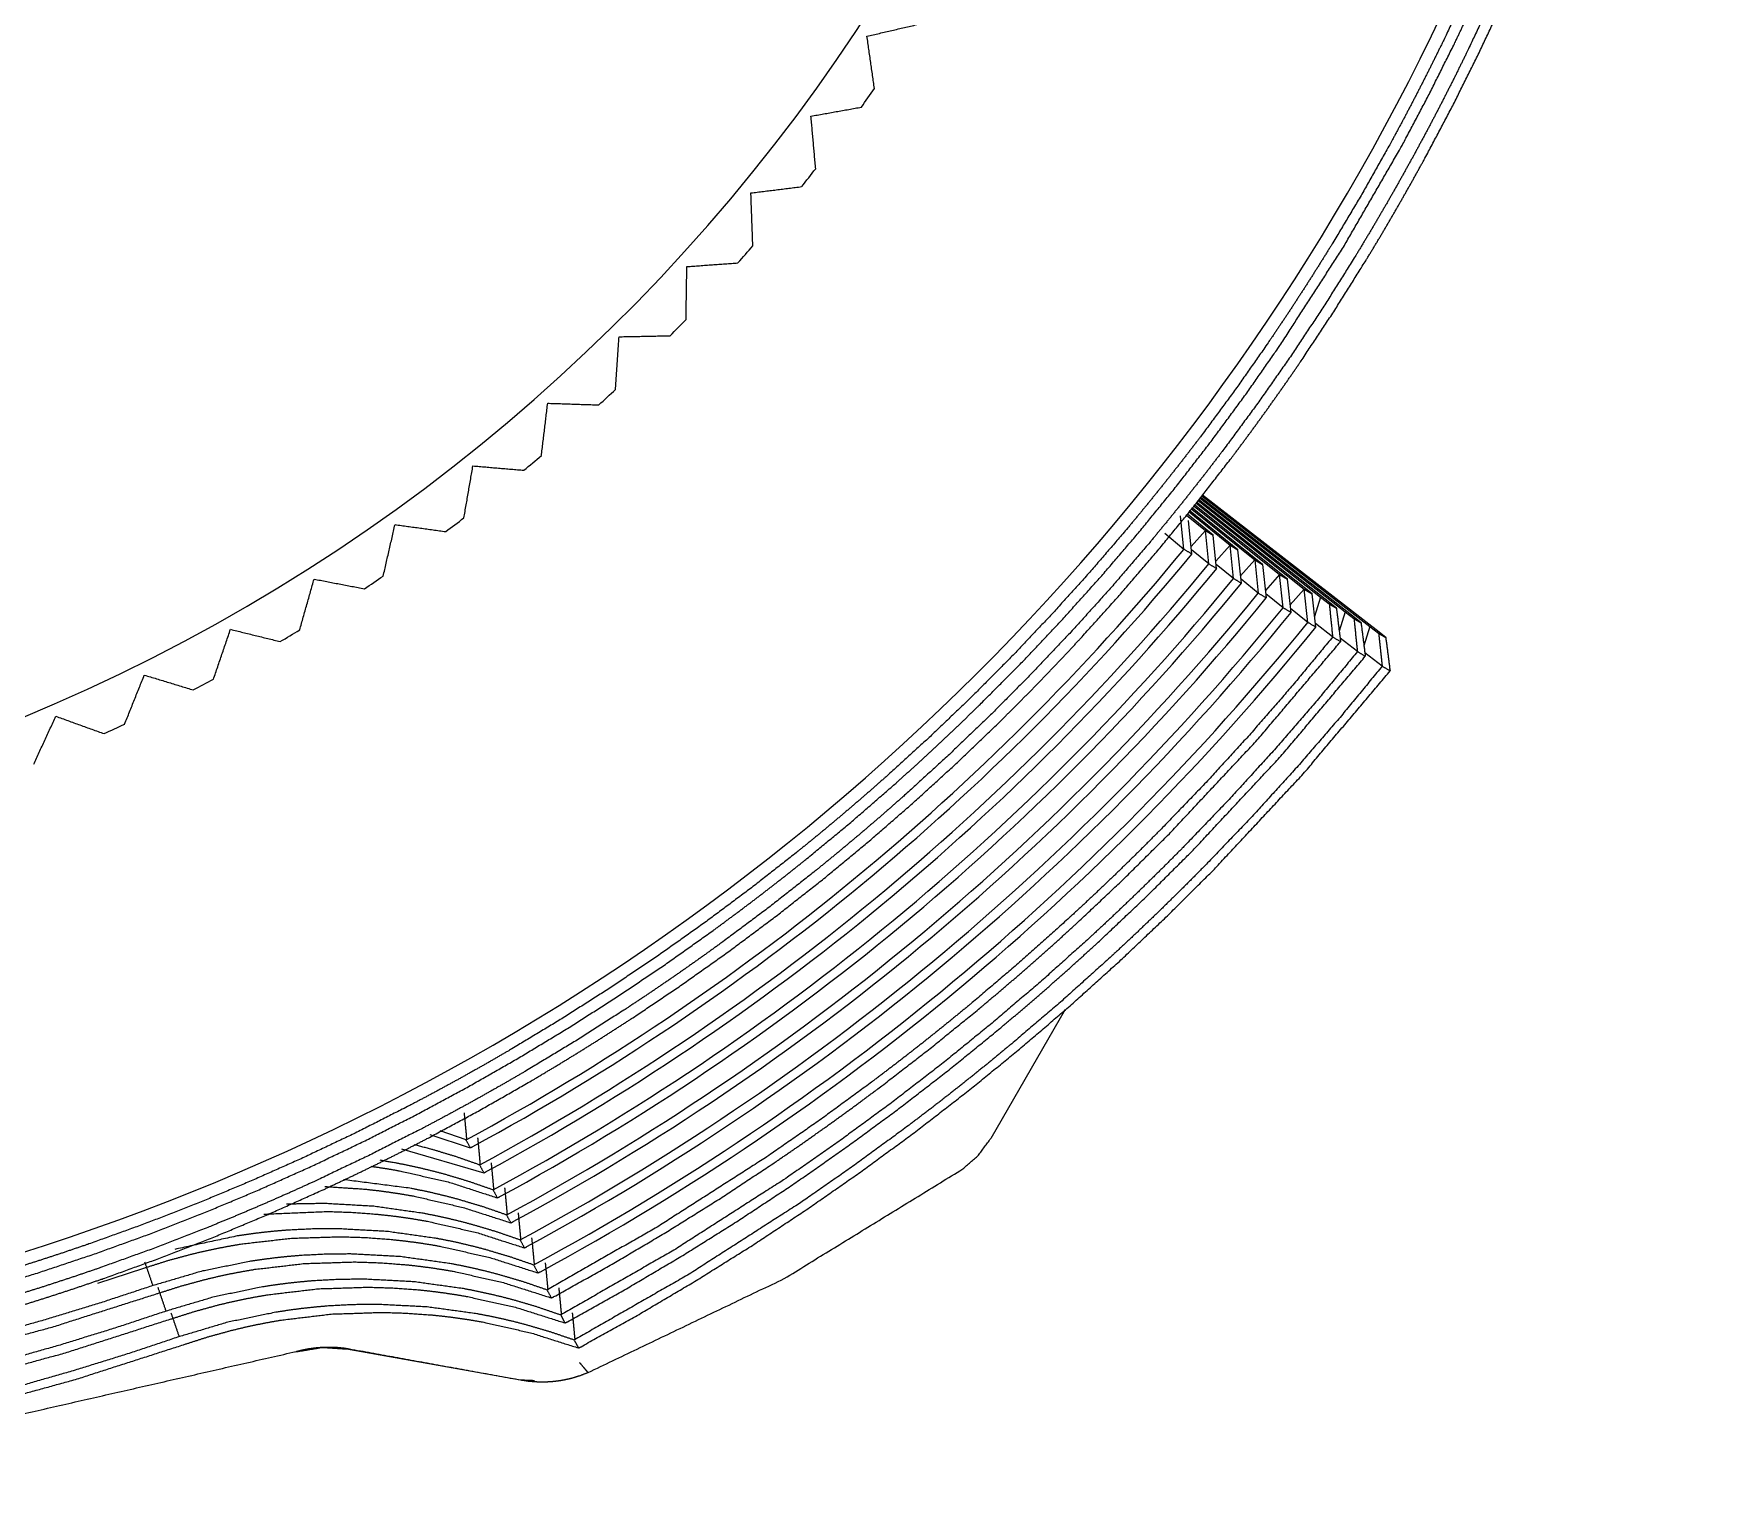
# Paper-space layout 'A3_1' of a CAD drawing. Header units: millimetres. Extents: x 0 to 420, y 0 to 297.
# Drawn here: x 196.09 to 203.21, y 26.11 to 32.27 of the extents above; entities that cross this region are included whole.
import ezdxf

# ---------------------------------------------------------------- set-up
doc = ezdxf.new("R2010")
doc.units = ezdxf.units.MM
doc.layers.add('170', color=7, linetype='Continuous', true_color=0xffffff)

psp = doc.layouts.new('A3_1')

# ---------------------------------------------------------------- linework, layer by layer
at = {"layer": '170', "color": 155, "linetype": 'Continuous', "lineweight": 13}
for p, q in [((200.9889, 30.2596), (201.2553, 30.0453)), ((201.2886, 30.0255), (200.9921, 30.2636)), ((200.9985, 30.272), (201.3596, 29.9834)), ((201.393, 29.9636), (201.0015, 30.2759)), ((201.0076, 30.2839), (201.464, 29.9215)), ((201.4973, 29.9017), (201.0103, 30.2875)), ((201.0162, 30.295), (201.5333, 29.8872)), ((201.5721, 29.8631), (201.0188, 30.2985)), ((201.0242, 30.3056), (201.6375, 29.8252)), ((201.6763, 29.8011), (201.0267, 30.3088)), ((201.0319, 30.3156), (201.7417, 29.7632)), ((201.7806, 29.7391), (201.0342, 30.3186)), ((200.9559, 30.0891), (200.942, 30.2311)), ((200.9673, 30.2337), (201.0464, 30.1692)), ((201.0798, 30.1494), (200.9709, 30.238)), ((200.9894, 30.0692), (200.9754, 30.2113)), ((200.9783, 30.247), (201.1509, 30.1072)), ((201.1842, 30.0874), (200.9818, 30.2511)), ((200.9559, 30.0891), (200.8752, 30.1559)), ((201.0464, 30.1692), (200.9863, 30.1012)), ((201.0607, 30.0273), (201.0464, 30.1692)), ((201.0464, 30.1692), (201.0798, 30.1494)), ((201.0942, 30.0074), (201.0798, 30.1494)), ((201.0607, 30.0273), (200.9876, 30.0874)), ((201.1509, 30.1072), (201.091, 30.0393)), ((201.1655, 29.9655), (201.1509, 30.1072)), ((201.1509, 30.1072), (201.1842, 30.0874)), ((201.1989, 29.9457), (201.1842, 30.0874)), ((201.2553, 30.0453), (201.1956, 29.9775)), ((201.2553, 30.0453), (201.2702, 29.9037)), ((201.2553, 30.0453), (201.2886, 30.0255)), ((201.1655, 29.9655), (201.0924, 30.0252)), ((201.2886, 30.0255), (201.3037, 29.8839)), ((201.3596, 29.9834), (201.3003, 29.9157)), ((201.3749, 29.842), (201.3596, 29.9834)), ((201.3596, 29.9834), (201.393, 29.9636)), ((201.2702, 29.9037), (201.1972, 29.963)), ((201.4084, 29.8222), (201.393, 29.9636)), ((201.464, 29.9215), (201.4049, 29.8539)), ((201.4796, 29.7802), (201.464, 29.9215)), ((201.464, 29.9215), (201.4973, 29.9017)), ((201.3749, 29.842), (201.3019, 29.9009)), ((201.4796, 29.7802), (201.4066, 29.8387)), ((201.5131, 29.7604), (201.4973, 29.9017)), ((201.5333, 29.8872), (201.5081, 29.8052)), ((201.5333, 29.8872), (201.5702, 29.8585)), ((201.5702, 29.8585), (201.6001, 29.8407)), ((201.6001, 29.8407), (201.5721, 29.8631)), ((201.5843, 29.7187), (201.5114, 29.7755)), ((201.6375, 29.8252), (201.6123, 29.7427)), ((201.6375, 29.8252), (201.6745, 29.7966)), ((201.6745, 29.7966), (201.7044, 29.7788)), ((201.7044, 29.7788), (201.6763, 29.8011)), ((201.7417, 29.7632), (201.7168, 29.6811)), ((201.7417, 29.7632), (201.7788, 29.7347)), ((201.689, 29.657), (201.6159, 29.7135)), ((201.7788, 29.7347), (201.8087, 29.717)), ((201.8087, 29.717), (201.7806, 29.7391)), ((201.7936, 29.5953), (201.7205, 29.6515)), ((200.454, 28.1442), (200.1391, 27.5988)), ((197.9223, 27.5932), (197.8122, 27.6314)), ((197.6485, 27.5557), (197.9972, 27.4541)), ((197.7695, 27.6167), (197.94, 27.5599)), ((196.3656, 26.9872), (196.5605, 27.0514)), ((198.3219, 26.8532), (198.34, 26.8197)), ((197.4167, 26.7105), (198.1516, 26.5789)), ((198.379, 26.7474), (198.3971, 26.714))]:
    psp.add_line(p, q, dxfattribs=at)
for radius, start, end in [(5, 179.47733, 359.47733), (4.9, 179.47733, 359.47733), (7.825, 289.07802, 359.47733), (9.95, 279.03983, 359.47733), (8.025, 324.60051, 325.28732), (8.025, 321.60051, 322.28732), (8.025, 318.60051, 319.28732), (8.025, 315.6005, 316.28732), (8.025, 312.60051, 313.28732), (8.025, 309.60051, 310.28732), (8.025, 306.60051, 307.28732), (10.2452, 298.38978, 320.49371), (10.2837, 298.44942, 320.52729), (8.025, 303.6005, 304.28732), (10.3654, 298.38974, 320.59866), (10.4039, 298.44879, 320.63144), (10.4856, 298.38971, 320.70116), (10.524, 298.44818, 320.73318), (10.6058, 298.38967, 320.80132), (10.6442, 298.44758, 320.83261), (10.726, 298.38963, 320.89922), (10.7644, 298.44699, 320.92979), (10.8461, 298.3896, 320.99492), (10.8846, 298.44641, 321.0248), (8.025, 300.6005, 301.28732), (8.025, 297.60051, 298.28732), (8.025, 294.60049, 295.28732)]:
    psp.add_arc((193.0512, 36.6067), radius, start, end, dxfattribs=at)
for points, knots in [([(194.2198, 26.5106), (194.451, 26.54), (194.5746, 26.558), (194.6978, 26.5775), (194.8208, 26.5985), (194.9435, 26.6209), (195.1878, 26.6704), (195.4309, 26.7258), (195.6728, 26.7872), (195.9132, 26.8546), (196.0328, 26.8905), (196.1519, 26.9279), (196.2705, 26.9667), (196.3887, 27.007), (196.6234, 27.0919), (196.8557, 27.1824), (197.0857, 27.2785), (197.3134, 27.3804), (197.4264, 27.4334), (197.5388, 27.4878), (197.6504, 27.5436), (197.7613, 27.6008), (197.9808, 27.719), (198.1973, 27.8426), (198.3044, 27.9064), (198.4109, 27.9715), (198.5165, 28.038), (198.6214, 28.1058), (198.8285, 28.2451), (199.0322, 28.3895), (199.2322, 28.5389), (199.4283, 28.693), (199.6205, 28.8518), (199.8088, 29.0153), (199.9932, 29.1835), (200.1735, 29.3562), (200.262, 29.4442), (200.3494, 29.5334), (200.4357, 29.6235), (200.521, 29.7148), (200.6879, 29.9002), (200.8501, 30.0896), (201.0075, 30.2829), (201.1603, 30.4801), (201.2349, 30.5801), (201.3083, 30.6811), (201.3804, 30.783), (201.4513, 30.8856), (201.589, 31.0934), (201.7216, 31.3045), (201.786, 31.4113), (201.8491, 31.519), (201.9109, 31.6274), (201.9715, 31.7366), (202.0884, 31.9572), (202.1998, 32.1807), (202.3058, 32.4067), (202.406, 32.635), (202.5006, 32.8657), (202.5896, 33.0987), (202.6728, 33.3339), (202.7504, 33.5713), (202.7869, 33.6906), (202.822, 33.8104), (202.8557, 33.9307), (202.8878, 34.0513), (202.9476, 34.2935), (203.0014, 34.537), (203.0492, 34.7817), (203.091, 35.0276), (203.1097, 35.151), (203.1268, 35.2747), (203.1424, 35.3985), (203.1565, 35.5224), (203.1801, 35.7706), (203.1976, 36.0193), (203.2041, 36.1438), (203.209, 36.2685), (203.2124, 36.3933), (203.2142, 36.5182), (203.2134, 36.7678), (203.2063, 37.0174), (203.1931, 37.2667), (203.1739, 37.5153), (203.1485, 37.7633), (203.1171, 38.0107), (203.0795, 38.2574), (203.0359, 38.5032), (202.9308, 38.9906), (202.8018, 39.4726), (202.7285, 39.7113), (202.6493, 39.9481), (202.6075, 40.0657), (202.5643, 40.1829), (202.5197, 40.2994), (202.4736, 40.4153), (202.3774, 40.6452), (202.2755, 40.8728), (202.2225, 40.9857), (202.168, 41.098), (202.1122, 41.2096), (202.055, 41.3206), (201.9365, 41.5404), (201.8126, 41.7572), (201.6836, 41.9708), (201.5494, 42.181), (201.4101, 42.3877), (201.2658, 42.5911), (201.1164, 42.7911), (200.9621, 42.9873), (200.8032, 43.1794), (200.6397, 43.3676), (200.4715, 43.5518), (200.2987, 43.7319), (200.1215, 43.9078), (199.94, 44.0793), (199.8477, 44.1633), (199.7543, 44.2462), (199.66, 44.3279), (199.5648, 44.4084), (199.3715, 44.5658), (199.1743, 44.7184), (199.0743, 44.7929), (198.9733, 44.8662), (198.8714, 44.9384), (198.7686, 45.0092), (198.5604, 45.1471), (198.349, 45.2798), (198.1344, 45.4073), (197.917, 45.5293), (197.6966, 45.646), (197.4734, 45.7573), (197.3607, 45.8109), (197.2473, 45.8631), (197.1333, 45.914), (197.0188, 45.9634), (196.7881, 46.0579), (196.5551, 46.1467), (196.32, 46.2299), (196.0826, 46.3073), (195.8434, 46.3789), (195.6026, 46.4445), (195.4815, 46.4752), (195.3602, 46.5043), (195.2387, 46.5318), (195.1171, 46.5579), (194.4237, 46.6771)], [0, 0, 0.007933, 0.012182, 0.01643, 0.020676, 0.02492, 0.033405, 0.041892, 0.050387, 0.058885, 0.063134, 0.067383, 0.071632, 0.075882, 0.084375, 0.092862, 0.101347, 0.109837, 0.114086, 0.118335, 0.122582, 0.126827, 0.135314, 0.1438, 0.148044, 0.15229, 0.156538, 0.160788, 0.169286, 0.177784, 0.18628, 0.19477, 0.203255, 0.211743, 0.220238, 0.228736, 0.232985, 0.237233, 0.241483, 0.245733, 0.254225, 0.262711, 0.271197, 0.279687, 0.283936, 0.288185, 0.292432, 0.296678, 0.305164, 0.313649, 0.317894, 0.32214, 0.326389, 0.330639, 0.339136, 0.347635, 0.356131, 0.364619, 0.373105, 0.381592, 0.390088, 0.398586, 0.402835, 0.407084, 0.411334, 0.415583, 0.424074, 0.432561, 0.441046, 0.449537, 0.453786, 0.458035, 0.462282, 0.466527, 0.475013, 0.483499, 0.487743, 0.49199, 0.496239, 0.500489, 0.508986, 0.517485, 0.525981, 0.534469, 0.542954, 0.551442, 0.559937, 0.568433, 0.585405, 0.602387, 0.610886, 0.619384, 0.623634, 0.627883, 0.632129, 0.636374, 0.644859, 0.653345, 0.65759, 0.661837, 0.666087, 0.670336, 0.678834, 0.687333, 0.695828, 0.704315, 0.712801, 0.721289, 0.729785, 0.73828, 0.746767, 0.755253, 0.763742, 0.772238, 0.780736, 0.789234, 0.793484, 0.797732, 0.801978, 0.806223, 0.814708, 0.823195, 0.82744, 0.831687, 0.835937, 0.840186, 0.848685, 0.857183, 0.865677, 0.874164, 0.88265, 0.891139, 0.895387, 0.899636, 0.903884, 0.90813, 0.916617, 0.925103, 0.933593, 0.942089, 0.950587, 0.959085, 0.963334, 0.96758, 0.97182, 0.976055, 1, 1]), ([(194.519, 46.615), (194.6265, 46.5986), (194.7491, 46.5785), (194.8714, 46.5569), (194.9934, 46.5338), (195.115, 46.5093), (195.3572, 46.4557), (195.5981, 46.3962), (195.8374, 46.3308), (196.0754, 46.2595), (196.3115, 46.1824), (196.5457, 46.0994), (196.662, 46.0558), (196.7778, 46.0107), (196.8929, 45.9643), (197.0074, 45.9165), (197.2345, 45.8167), (197.4591, 45.7114), (197.5704, 45.6566), (197.6811, 45.6005), (197.7912, 45.543), (197.9006, 45.4841), (198.1171, 45.3623), (198.3306, 45.2352), (198.4362, 45.1697), (198.5409, 45.103), (198.6448, 45.035), (198.7477, 44.9657), (198.9509, 44.8235), (199.1506, 44.6764), (199.2491, 44.6009), (199.3468, 44.5243), (199.4435, 44.4463), (199.5393, 44.3672), (199.7279, 44.2055), (199.9125, 44.0393), (200.0033, 43.9544), (200.093, 43.8685), (200.1815, 43.7816), (200.269, 43.6936), (200.4406, 43.5145), (200.6077, 43.3312), (200.6897, 43.238), (200.7705, 43.1438), (200.8502, 43.0485), (200.9287, 42.9522), (201.0822, 42.7569), (201.2309, 42.5578), (201.3745, 42.3552), (201.5131, 42.1493), (201.6465, 41.9402), (201.7747, 41.7279), (201.8369, 41.6205), (201.8978, 41.5122), (201.9574, 41.4032), (202.0156, 41.2935), (202.1281, 41.072), (202.235, 40.8477), (202.3364, 40.621), (202.432, 40.392), (202.522, 40.1609), (202.6063, 39.9276), (202.6463, 39.8101), (202.6849, 39.6921), (202.7221, 39.5735), (202.7578, 39.4545), (202.8248, 39.2153), (202.8859, 38.9744), (202.941, 38.7323), (202.9901, 38.4891), (203.0332, 38.2449), (203.0704, 37.9996), (203.1015, 37.7532), (203.1266, 37.506), (203.1369, 37.3822), (203.1456, 37.2583), (203.1528, 37.1343), (203.1585, 37.0102), (203.1654, 36.762), (203.1661, 36.5139), (203.1608, 36.2659), (203.1494, 36.018), (203.1319, 35.7703), (203.1084, 35.523), (203.0943, 35.3995), (203.0788, 35.2763), (203.0617, 35.1532), (203.0431, 35.0304), (203.0014, 34.7857), (202.9538, 34.5422), (202.9003, 34.3), (202.8408, 34.0591), (202.7753, 33.8195), (202.7039, 33.5815), (202.6661, 33.4632), (202.6267, 33.3454), (202.586, 33.228), (202.5438, 33.1112), (202.4552, 32.8793), (202.3609, 32.6499), (202.2611, 32.4228), (202.1557, 32.1981), (202.1009, 32.0867), (202.0447, 31.9759), (201.9871, 31.8658), (201.9282, 31.7564), (201.868, 31.6478), (201.8064, 31.5399), (201.7435, 31.4328), (201.6793, 31.3264), (201.5471, 31.1164), (201.41, 30.9097), (201.2677, 30.7065), (201.1205, 30.5067), (201.0449, 30.4081), (200.9682, 30.3104), (200.8903, 30.2137), (200.8113, 30.118), (200.6498, 29.9297), (200.4838, 29.7454), (200.3133, 29.5652), (200.1382, 29.389), (199.9588, 29.2171), (199.7752, 29.0497), (199.6819, 28.9676), (199.5876, 28.8868), (199.4924, 28.8071), (199.3962, 28.7287), (199.2012, 28.5754), (199.0024, 28.427), (198.9017, 28.3547), (198.8, 28.2835), (198.6974, 28.2135), (198.5939, 28.1448), (198.3844, 28.0112), (198.1718, 27.8828), (198.0642, 27.8206), (197.956, 27.7597), (197.847, 27.7001), (197.7374, 27.642), (197.5162, 27.5298), (197.2923, 27.423), (197.1794, 27.3717), (197.0657, 27.3217), (196.9514, 27.2731), (196.8365, 27.2259), (196.605, 27.1358), (196.3713, 27.0514), (196.2537, 27.0114), (196.1357, 26.9728), (196.0172, 26.9357), (195.8984, 26.9001), (195.6595, 26.8332), (195.4191, 26.7722), (195.2983, 26.7439), (195.1771, 26.7171), (195.0555, 26.6918), (194.9335, 26.6679), (194.6889, 26.6247), (194.4432, 26.5875), (194.3501, 26.5751)], [0, 0, 0.00375, 0.008033, 0.012316, 0.016597, 0.020876, 0.029428, 0.037981, 0.046537, 0.055102, 0.063668, 0.072234, 0.076518, 0.080801, 0.085081, 0.089359, 0.097912, 0.106464, 0.110742, 0.115021, 0.119304, 0.123588, 0.132154, 0.140719, 0.145004, 0.149286, 0.153566, 0.157844, 0.166396, 0.174948, 0.179226, 0.183506, 0.187789, 0.192073, 0.200639, 0.209205, 0.213489, 0.217771, 0.22205, 0.226328, 0.23488, 0.243432, 0.247711, 0.251992, 0.256275, 0.260559, 0.269124, 0.277691, 0.286255, 0.294811, 0.303363, 0.311916, 0.316195, 0.320476, 0.32476, 0.329044, 0.337609, 0.346176, 0.35474, 0.363294, 0.371846, 0.3804, 0.38468, 0.388961, 0.393245, 0.397529, 0.406095, 0.414662, 0.423223, 0.431778, 0.44033, 0.448884, 0.457447, 0.466014, 0.470296, 0.474579, 0.478863, 0.483146, 0.491707, 0.500261, 0.508813, 0.517368, 0.525932, 0.534499, 0.538781, 0.543064, 0.547348, 0.551632, 0.560191, 0.568744, 0.577296, 0.585852, 0.594416, 0.602983, 0.607266, 0.611549, 0.615833, 0.620116, 0.628675, 0.637228, 0.64578, 0.654337, 0.658619, 0.662903, 0.667186, 0.671469, 0.675751, 0.680034, 0.684319, 0.688601, 0.697159, 0.705711, 0.714264, 0.722821, 0.727104, 0.731387, 0.735668, 0.739948, 0.748501, 0.757053, 0.765609, 0.774173, 0.78274, 0.791305, 0.795589, 0.799872, 0.804153, 0.808432, 0.816984, 0.825536, 0.829814, 0.834093, 0.838375, 0.842659, 0.851225, 0.85979, 0.864075, 0.868357, 0.872638, 0.876916, 0.885468, 0.89402, 0.898298, 0.902578, 0.906861, 0.911144, 0.91971, 0.928276, 0.93256, 0.936842, 0.941122, 0.945399, 0.953952, 0.962505, 0.966782, 0.971063, 0.975346, 0.97963, 0.988195, 0.996761, 1, 1]), ([(194.4369, 26.6497), (194.6795, 26.6865), (194.8011, 26.7073), (194.9224, 26.7295), (195.164, 26.7784), (195.4044, 26.8332), (195.5241, 26.8628), (195.6436, 26.8939), (195.7627, 26.9265), (195.8813, 26.9605), (196.1174, 27.033), (196.3516, 27.1112), (196.5836, 27.1951), (196.8134, 27.2845), (197.0409, 27.3796), (197.266, 27.4803), (197.4888, 27.5865), (197.7089, 27.6982), (197.926, 27.8151), (198.1402, 27.9372), (198.3513, 28.0647), (198.5594, 28.1974), (198.7643, 28.3352), (198.9657, 28.4779), (199.0651, 28.5512), (199.1636, 28.6256), (199.2611, 28.7012), (199.3576, 28.778), (199.5477, 28.935), (199.7339, 29.0966), (199.8255, 29.1791), (199.9162, 29.2628), (200.0058, 29.3477), (200.0945, 29.4337), (200.2685, 29.6088), (200.4382, 29.7882), (200.6033, 29.9716), (200.7638, 30.1588), (200.9195, 30.3499), (201.0706, 30.5448), (201.217, 30.7435), (201.3584, 30.9458), (201.626, 31.36), (201.873, 31.7871), (201.9887, 32.0052), (202.099, 32.2261), (202.1521, 32.3376), (202.2038, 32.4497), (202.2542, 32.5623), (202.3031, 32.6755), (202.3967, 32.9036), (202.4847, 33.1339), (202.5266, 33.2499), (202.5671, 33.3664), (202.6062, 33.4835), (202.6438, 33.6011), (202.7148, 33.8376), (202.7799, 34.0757), (202.8391, 34.3154), (202.8924, 34.5562), (202.9398, 34.7981), (202.9812, 35.0412), (203.0167, 35.2854), (203.0462, 35.5305), (203.0587, 35.6534), (203.0696, 35.7763), (203.0791, 35.8994), (203.087, 36.0226), (203.0984, 36.2691), (203.1036, 36.5156), (203.1029, 36.7621), (203.096, 37.0087), (203.0903, 37.132), (203.0831, 37.2552), (203.0744, 37.3783), (203.0641, 37.5012), (203.0391, 37.7465), (203.0082, 37.9911), (202.9904, 38.1131), (202.9712, 38.2349), (202.9504, 38.3566), (202.9281, 38.4781), (202.8792, 38.7201), (202.8243, 38.9608), (202.7946, 39.0806), (202.7635, 39.2), (202.7309, 39.319), (202.6969, 39.4375), (202.6246, 39.6732), (202.5465, 39.9071), (202.5052, 40.0233), (202.4626, 40.1391), (202.4185, 40.2545), (202.373, 40.3692), (202.3261, 40.4834), (202.2778, 40.597), (202.2281, 40.71), (202.177, 40.8224), (202.0708, 41.0452), (201.9592, 41.2651), (201.8423, 41.4821), (201.7201, 41.6963), (201.657, 41.8024), (201.5926, 41.9077), (201.5268, 42.0122), (201.4599, 42.1158), (201.3223, 42.3204), (201.1797, 42.5215), (201.0322, 42.7191), (200.8797, 42.9133), (200.7225, 43.1037), (200.5606, 43.2901), (200.478, 43.3818), (200.3943, 43.4725), (200.3095, 43.5621), (200.2236, 43.6506), (200.0487, 43.8243), (199.8696, 43.9938), (199.7784, 44.0769), (199.6862, 44.1588), (199.593, 44.2398), (199.4987, 44.3195), (199.3073, 44.4755), (199.1122, 44.6268), (198.9134, 44.7731), (198.7114, 44.9144), (198.5059, 45.0507), (198.2972, 45.1819), (198.085, 45.3081), (197.8699, 45.4291), (197.4315, 45.6547), (196.9822, 45.8588), (196.7538, 45.9525), (196.5232, 46.0407), (196.4071, 46.0826), (196.2905, 46.1231), (196.1734, 46.1622), (196.056, 46.1998), (195.8198, 46.2706), (195.582, 46.3356), (195.4625, 46.366), (195.3425, 46.3948), (195.2222, 46.4223), (195.1015, 46.4482), (194.8592, 46.4956), (194.6158, 46.5371), (194.5938, 46.5405)], [0, 0, 0.008568, 0.012874, 0.01718, 0.025787, 0.034395, 0.038701, 0.04301, 0.04732, 0.051632, 0.060251, 0.068872, 0.077488, 0.086097, 0.094704, 0.103315, 0.111932, 0.12055, 0.129159, 0.137766, 0.146377, 0.154995, 0.163615, 0.172235, 0.176546, 0.180856, 0.185163, 0.189468, 0.198076, 0.206683, 0.210989, 0.215297, 0.219607, 0.223918, 0.232538, 0.241159, 0.249776, 0.258386, 0.266993, 0.275603, 0.28422, 0.292837, 0.310053, 0.327279, 0.335899, 0.344519, 0.34883, 0.35314, 0.357448, 0.361754, 0.370362, 0.378969, 0.383275, 0.387582, 0.391892, 0.396203, 0.404822, 0.413443, 0.422061, 0.430672, 0.439279, 0.447888, 0.456504, 0.465125, 0.469435, 0.473745, 0.478056, 0.482366, 0.49098, 0.499588, 0.508196, 0.516807, 0.521117, 0.525427, 0.529736, 0.534042, 0.54265, 0.551257, 0.555562, 0.559869, 0.564178, 0.568489, 0.577109, 0.585729, 0.59004, 0.594349, 0.598655, 0.60296, 0.611567, 0.620176, 0.624483, 0.628791, 0.633102, 0.637413, 0.641723, 0.646032, 0.650343, 0.654654, 0.663269, 0.671878, 0.680485, 0.689096, 0.693405, 0.697715, 0.702024, 0.706331, 0.71494, 0.723547, 0.732158, 0.740777, 0.749397, 0.758017, 0.762327, 0.766637, 0.770944, 0.775249, 0.783856, 0.792464, 0.796771, 0.801078, 0.805389, 0.8097, 0.81832, 0.826941, 0.835557, 0.844166, 0.852773, 0.861383, 0.870001, 0.878618, 0.895834, 0.91306, 0.921681, 0.9303, 0.934611, 0.938922, 0.943229, 0.947534, 0.956142, 0.96475, 0.969055, 0.973363, 0.977673, 0.981984, 0.990603, 0.999224, 1, 1]), ([(194.6669, 46.4801), (194.8519, 46.4481), (194.9726, 46.4252), (195.093, 46.4009), (195.5708, 46.2891), (196.043, 46.1538), (196.2766, 46.0774), (196.5083, 45.9954), (196.6234, 45.9522), (196.738, 45.9076), (196.8519, 45.8616), (196.9651, 45.8143), (197.1898, 45.7156), (197.412, 45.6113), (197.6316, 45.5016), (197.8486, 45.3864), (198.0629, 45.2659), (198.2741, 45.1402), (198.3785, 45.0754), (198.4821, 45.0093), (198.5849, 44.942), (198.6867, 44.8734), (198.8878, 44.7327), (199.0853, 44.5871), (199.2793, 44.4366), (199.4697, 44.2813), (199.6563, 44.1213), (199.8389, 43.9568), (199.9287, 43.8728), (200.0174, 43.7878), (200.105, 43.7017), (200.1915, 43.6146), (200.3613, 43.4374), (200.5266, 43.256), (200.6875, 43.0706), (200.844, 42.8811), (200.9958, 42.6878), (201.1428, 42.4909), (201.2145, 42.391), (201.285, 42.2903), (201.3541, 42.1888), (201.422, 42.0865), (201.5539, 41.8796), (201.6807, 41.6695), (201.7422, 41.5633), (201.8024, 41.4563), (201.8613, 41.3484), (201.9189, 41.2399), (202.0301, 41.0206), (202.1358, 40.7988), (202.1866, 40.6868), (202.2361, 40.5743), (202.2841, 40.4613), (202.3307, 40.3477), (202.4196, 40.119), (202.5029, 39.8882), (202.5425, 39.772), (202.5806, 39.6553), (202.6173, 39.538), (202.6526, 39.4203), (202.7188, 39.1836), (202.7791, 38.9453), (202.8071, 38.8256), (202.8336, 38.7056), (202.8586, 38.5854), (202.8821, 38.4649), (202.9247, 38.2233), (202.9614, 37.9806), (202.9774, 37.8589), (202.992, 37.737), (203.0052, 37.6148), (203.0168, 37.4925), (203.0355, 37.2474), (203.0482, 37.0019), (203.0523, 36.8791), (203.0549, 36.7562), (203.0559, 36.6334), (203.0555, 36.5107), (203.0501, 36.2654), (203.0388, 36.0202), (203.0308, 35.8977), (203.0214, 35.7753), (203.0104, 35.6529), (202.998, 35.5306), (202.9686, 35.2866), (202.9332, 35.0434), (202.9133, 34.9221), (202.8918, 34.8011), (202.869, 34.6804), (202.8446, 34.5601), (202.7915, 34.3206), (202.7325, 34.0824), (202.7009, 33.9638), (202.6677, 33.8455), (202.6331, 33.7276), (202.597, 33.6101), (202.5205, 33.3765), (202.4383, 33.1449), (202.3951, 33.0298), (202.3505, 32.9153), (202.3045, 32.8015), (202.2571, 32.6883), (202.1582, 32.4637), (202.0539, 32.2416), (201.9996, 32.1315), (201.944, 32.022), (201.887, 31.9131), (201.8287, 31.8049), (201.7081, 31.5907), (201.5822, 31.3796), (201.5173, 31.2752), (201.4512, 31.1717), (201.3839, 31.069), (201.3153, 30.9672), (201.1745, 30.7662), (201.0288, 30.5688), (200.9541, 30.4714), (200.8781, 30.3748), (200.801, 30.2792), (200.7227, 30.1844), (200.5626, 29.9979), (200.3979, 29.8154), (200.2289, 29.637), (200.0557, 29.463), (199.8785, 29.2934), (199.697, 29.1281), (199.6048, 29.0471), (199.5115, 28.9672), (199.4172, 28.8884), (199.3219, 28.8108), (199.1285, 28.6591), (198.9314, 28.5121), (198.7309, 28.3701), (198.5271, 28.2332), (198.3201, 28.1014), (198.1099, 27.9747), (198.0037, 27.9133), (197.8966, 27.8532), (197.7887, 27.7943), (197.68, 27.7367), (197.4608, 27.6257), (197.2388, 27.5201), (197.0144, 27.42), (196.7878, 27.3255), (196.5591, 27.2367), (196.3282, 27.1535), (196.2119, 27.114), (196.0951, 27.0759), (195.9778, 27.0393), (195.8601, 27.0041), (195.6233, 26.938), (195.385, 26.8778), (195.1455, 26.8234), (194.9054, 26.7751), (194.497, 26.7069)], [0, 0, 0.006623, 0.010955, 0.015285, 0.032591, 0.049912, 0.05858, 0.067248, 0.071582, 0.075917, 0.080248, 0.084578, 0.093232, 0.101885, 0.110543, 0.119208, 0.127876, 0.136544, 0.140879, 0.145213, 0.149544, 0.153874, 0.162528, 0.171181, 0.179839, 0.188505, 0.197173, 0.20584, 0.210175, 0.214509, 0.21884, 0.223169, 0.231824, 0.240477, 0.249135, 0.257801, 0.266469, 0.275136, 0.279471, 0.283805, 0.288136, 0.292465, 0.301119, 0.309772, 0.3141, 0.31843, 0.322763, 0.327098, 0.335765, 0.344433, 0.348768, 0.353101, 0.357432, 0.361761, 0.370415, 0.379068, 0.383397, 0.387727, 0.39206, 0.396394, 0.405062, 0.413729, 0.418064, 0.422398, 0.426728, 0.431057, 0.43971, 0.448364, 0.452693, 0.457023, 0.461356, 0.465691, 0.474358, 0.483026, 0.487361, 0.491694, 0.496024, 0.500353, 0.509006, 0.51766, 0.521989, 0.526319, 0.530653, 0.534988, 0.543655, 0.552322, 0.556657, 0.56099, 0.56532, 0.569649, 0.578302, 0.586956, 0.591285, 0.595616, 0.599949, 0.604284, 0.612951, 0.621619, 0.625954, 0.630286, 0.634617, 0.638945, 0.647598, 0.656252, 0.660581, 0.664912, 0.669246, 0.673581, 0.682248, 0.690916, 0.69525, 0.699583, 0.703912, 0.708241, 0.716894, 0.725548, 0.729877, 0.734208, 0.738542, 0.742877, 0.751544, 0.760212, 0.768878, 0.777536, 0.786189, 0.794844, 0.799173, 0.803504, 0.807838, 0.812174, 0.82084, 0.829509, 0.838174, 0.846832, 0.855485, 0.864139, 0.868469, 0.8728, 0.877135, 0.88147, 0.890137, 0.898805, 0.90747, 0.916127, 0.924781, 0.933435, 0.937765, 0.942097, 0.946431, 0.950766, 0.959433, 0.968101, 0.976761, 0.985399, 1, 1]), ([(201.6001, 29.8407), (201.6045, 29.8053), (201.6133, 29.7343), (201.6177, 29.6989)], [0, 0, 0.249996, 0.749987, 1, 1]), ([(201.7044, 29.7788), (201.7134, 29.708), (201.7223, 29.6372)], [0, 0, 0.499991, 1, 1]), ([(201.5843, 29.7186), (201.4109, 29.5092), (201.2325, 29.3043), (201.0492, 29.1039), (200.861, 28.9082), (200.7651, 28.8121), (200.668, 28.7171), (200.5696, 28.6233), (200.4701, 28.5308), (200.2679, 28.3495), (200.0612, 28.1734), (199.9563, 28.0873), (199.8503, 28.0024), (199.7431, 27.9189), (199.635, 27.8366), (199.4158, 27.6763), (199.193, 27.5216), (198.7364, 27.2292), (198.2654, 26.9593)], [0, 0, 0.06258, 0.125131, 0.187635, 0.250127, 0.281385, 0.312652, 0.343934, 0.375216, 0.437732, 0.500226, 0.531477, 0.562735, 0.594011, 0.625292, 0.687798, 0.750234, 0.875031, 1, 1]), ([(198.2934, 26.9307), (198.5314, 27.0634), (198.7659, 27.202), (198.9968, 27.3462), (199.224, 27.4961), (199.3362, 27.5731), (199.4475, 27.6516), (199.5579, 27.7315), (199.6672, 27.8127), (199.8827, 27.979), (200.0939, 28.1506), (200.198, 28.2384), (200.301, 28.3274), (200.4029, 28.4178), (200.5037, 28.5094), (200.7015, 28.6961), (200.8945, 28.8874), (201.2659, 29.2838), (201.6178, 29.6988)], [0, 0, 0.062585, 0.125142, 0.187656, 0.250165, 0.28143, 0.312709, 0.343996, 0.375274, 0.437793, 0.500298, 0.53156, 0.562834, 0.59412, 0.625395, 0.687866, 0.750272, 0.875037, 1, 1]), ([(201.8087, 29.717), (201.8178, 29.6462), (201.827, 29.5755)], [0, 0, 0.499991, 1, 1]), ([(201.689, 29.6569), (201.5133, 29.4441), (201.3325, 29.2358), (201.1467, 29.0322), (200.956, 28.8333), (200.8588, 28.7357), (200.7603, 28.6392), (200.6606, 28.5439), (200.5597, 28.4498), (200.3545, 28.2657), (200.145, 28.0867), (199.931, 27.913), (199.7126, 27.7446), (199.4902, 27.5817), (199.264, 27.4245), (198.8006, 27.1275), (198.3225, 26.8535)], [0, 0, 0.062579, 0.125128, 0.187627, 0.250116, 0.281369, 0.312633, 0.343912, 0.375195, 0.437713, 0.500199, 0.5627, 0.625247, 0.68777, 0.750217, 0.875031, 1, 1]), ([(198.3506, 26.825), (198.5921, 26.9597), (198.8302, 27.1004), (199.0644, 27.2468), (199.295, 27.399), (199.5218, 27.557), (199.7447, 27.7206), (199.9633, 27.8896), (200.1777, 28.0639), (200.2832, 28.1531), (200.3877, 28.2436), (200.4911, 28.3354), (200.5932, 28.4285), (200.7938, 28.6181), (200.9895, 28.8125), (201.3659, 29.2153), (201.7224, 29.6371)], [0, 0, 0.062585, 0.125146, 0.187662, 0.250175, 0.312726, 0.375288, 0.437809, 0.500319, 0.531583, 0.562863, 0.59415, 0.62542, 0.687882, 0.750283, 0.875036, 1, 1]), ([(201.7936, 29.5952), (201.6156, 29.379), (201.4324, 29.1673), (201.2442, 28.9604), (201.0508, 28.7583), (200.9522, 28.6591), (200.8523, 28.561), (200.7512, 28.4642), (200.6489, 28.3687), (200.4409, 28.1816), (200.2284, 27.9998), (200.1204, 27.9109), (200.0113, 27.8233), (199.901, 27.737), (199.7897, 27.6522), (199.5642, 27.4868), (199.3348, 27.3274), (198.8648, 27.0259), (198.3796, 26.7478)], [0, 0, 0.062582, 0.125136, 0.187646, 0.250145, 0.281407, 0.312681, 0.343964, 0.375247, 0.437761, 0.500262, 0.531518, 0.562784, 0.594066, 0.625348, 0.687836, 0.750258, 0.875035, 1, 1]), ([(198.4078, 26.7192), (198.6529, 26.856), (198.8944, 26.9988), (199.1322, 27.1475), (199.3661, 27.3021), (199.5963, 27.4625), (199.8224, 27.6287), (200.0441, 27.8003), (200.2615, 27.9774), (200.4746, 28.16), (200.6829, 28.3477), (200.8862, 28.5403), (201.0845, 28.7377), (201.4659, 29.1469), (201.827, 29.5754)], [0, 0, 0.062596, 0.125158, 0.187681, 0.250204, 0.312767, 0.375334, 0.437857, 0.50038, 0.562944, 0.625479, 0.687921, 0.750304, 0.875039, 1, 1]), ([(197.9136, 27.7081), (197.9164, 27.6796), (197.919, 27.6511), (197.9217, 27.6225), (197.9242, 27.594)], [0, 0, 0.249879, 0.499847, 0.749877, 1, 1]), ([(197.9794, 27.4874), (197.879, 27.5224), (197.7774, 27.5531), (197.7022, 27.5728)], [0, 0, 0.366249, 0.732181, 1, 1]), ([(197.9707, 27.6023), (197.9735, 27.5738), (197.9762, 27.5453), (197.9788, 27.5168), (197.9813, 27.4882)], [0, 0, 0.2499, 0.499844, 0.749895, 1, 1]), ([(200.021, 27.4703), (200.0871, 27.5281), (200.1391, 27.5988)], [0, 0, 0.500042, 1, 1]), ([(198.0365, 27.3817), (197.936, 27.4166), (197.8342, 27.4472), (197.7828, 27.4608), (197.7311, 27.4734), (197.6793, 27.4849), (197.6274, 27.4952), (197.5585, 27.5071)], [0, 0, 0.214933, 0.429683, 0.537153, 0.644643, 0.751905, 0.858861, 1, 1]), ([(198.0278, 27.4966), (198.0306, 27.4681), (198.0333, 27.4396), (198.0359, 27.411), (198.0385, 27.3825)], [0, 0, 0.249894, 0.499848, 0.749892, 1, 1]), ([(198.0937, 27.276), (197.993, 27.3108), (197.8911, 27.3412), (197.8397, 27.3549), (197.7879, 27.3674), (197.736, 27.3788), (197.684, 27.3891), (197.4044, 27.425)], [0, 0, 0.150519, 0.300916, 0.376181, 0.451463, 0.526585, 0.601495, 1, 1]), ([(197.5215, 27.4816), (197.5412, 27.4789), (197.5938, 27.4707), (197.646, 27.4615), (197.8524, 27.4137), (198.0543, 27.3484)], [0, 0, 0.036227, 0.132863, 0.229345, 0.614292, 1, 1]), ([(197.9973, 27.4542), (198.0023, 27.4567), (198.0073, 27.4592)], [0, 0, 0.50078, 1, 1]), ([(198.438, 26.6102), (199.2664, 27.0072), (200.021, 27.4703)], [0, 0, 0.509261, 1, 1]), ([(197.3252, 27.3964), (197.4922, 27.3854), (197.545, 27.3796), (197.5977, 27.3726), (197.6504, 27.3645), (197.7027, 27.3554), (197.9092, 27.3078), (198.1114, 27.2427)], [0, 0, 0.208142, 0.274087, 0.340254, 0.406413, 0.47244, 0.735967, 1, 1]), ([(198.0849, 27.3908), (198.0877, 27.3623), (198.0904, 27.3338), (198.093, 27.3053), (198.0956, 27.2768)], [0, 0, 0.249882, 0.499846, 0.7499, 1, 1]), ([(197.0677, 27.2797), (197.3379, 27.2907), (197.4432, 27.2871), (197.5487, 27.279), (197.6015, 27.2733), (197.6543, 27.2664), (197.7069, 27.2584), (197.7593, 27.2492), (197.9662, 27.2018), (198.1686, 27.1369)], [0, 0, 0.241613, 0.335789, 0.430316, 0.477765, 0.525354, 0.572955, 0.62046, 0.810053, 1, 1]), ([(198.1508, 27.1702), (198.0501, 27.2049), (197.948, 27.2353), (197.8965, 27.2489), (197.8447, 27.2614), (197.7927, 27.2727), (197.7406, 27.2829), (197.5318, 27.3126), (197.3218, 27.3244), (197.1625, 27.3216)], [0, 0, 0.105903, 0.211703, 0.264652, 0.317611, 0.370461, 0.423162, 0.632762, 0.841767, 1, 1]), ([(198.142, 27.285), (198.1448, 27.2565), (198.1475, 27.228), (198.1501, 27.1995), (198.1527, 27.171)], [0, 0, 0.249897, 0.499858, 0.749886, 1, 1]), ([(198.208, 27.0645), (198.1071, 27.0991), (198.0049, 27.1294), (197.9533, 27.1429), (197.9014, 27.1554), (197.8494, 27.1667), (197.7973, 27.1768), (197.5882, 27.2062), (197.378, 27.2178), (197.2725, 27.2169), (197.1667, 27.2116), (197.1137, 27.2072), (197.0606, 27.2017), (197.0077, 27.1951), (196.9551, 27.1873), (196.6908, 27.1307)], [0, 0, 0.069136, 0.138231, 0.172804, 0.207386, 0.241896, 0.276297, 0.413161, 0.549623, 0.618027, 0.686704, 0.721189, 0.755756, 0.7903, 0.824782, 1, 1]), ([(198.1116, 27.2427), (198.1166, 27.2452), (198.1216, 27.2477)], [0, 0, 0.49912, 1, 1]), ([(196.5605, 27.0514), (196.6622, 27.0836), (196.7651, 27.1114), (196.8169, 27.1236), (196.8691, 27.1347), (196.9215, 27.1447), (196.9738, 27.1536), (197.1837, 27.1778), (197.3941, 27.1841), (197.4995, 27.1806), (197.6051, 27.1726), (197.658, 27.167), (197.7109, 27.1601), (197.7636, 27.1522), (197.816, 27.1431), (198.023, 27.0959), (198.2257, 27.0312)], [0, 0, 0.062824, 0.125607, 0.15701, 0.188447, 0.219837, 0.251119, 0.375555, 0.499571, 0.561719, 0.624095, 0.655411, 0.686817, 0.71822, 0.74957, 0.87466, 1, 1]), ([(198.1687, 27.137), (198.1737, 27.1395), (198.1788, 27.142)], [0, 0, 0.499172, 1, 1]), ([(198.199, 27.1792), (198.2019, 27.1508), (198.2046, 27.1223), (198.2073, 27.0938), (198.2099, 27.0653)], [0, 0, 0.249886, 0.499859, 0.749898, 1, 1]), ([(198.2652, 26.9587), (198.1642, 26.9933), (198.0619, 27.0235), (198.0102, 27.037), (197.9583, 27.0493), (197.9062, 27.0606), (197.854, 27.0707), (197.6447, 27.0998), (197.4343, 27.1112), (197.3287, 27.1102), (197.2228, 27.1047), (197.1697, 27.1002), (197.1166, 27.0946), (197.0637, 27.0879), (197.0111, 27.0801), (196.8029, 27.0377), (196.5986, 26.9776)], [0, 0, 0.062833, 0.12563, 0.157053, 0.188484, 0.219849, 0.251117, 0.375508, 0.499535, 0.561698, 0.624113, 0.655467, 0.686885, 0.71827, 0.749613, 0.874672, 1, 1]), ([(196.6162, 26.9435), (196.718, 26.9758), (196.8209, 27.0038), (196.8728, 27.0161), (196.925, 27.0273), (196.9774, 27.0374), (197.0298, 27.0463), (197.2397, 27.0708), (197.4504, 27.0775), (197.5559, 27.0741), (197.6616, 27.0663), (197.7145, 27.0607), (197.7674, 27.0539), (197.8202, 27.046), (197.8727, 27.037), (198.0799, 26.99), (198.2829, 26.9254)], [0, 0, 0.062839, 0.125609, 0.15702, 0.188454, 0.219838, 0.251126, 0.37555, 0.499574, 0.561715, 0.624092, 0.655413, 0.686813, 0.718219, 0.749572, 0.874659, 1, 1]), ([(198.2566, 27.0733), (198.2594, 27.0449), (198.2621, 27.0165), (198.2648, 26.9881), (198.2674, 26.9596)], [0, 0, 0.249892, 0.499849, 0.74989, 1, 1]), ([(198.3223, 26.853), (198.2212, 26.8875), (198.1188, 26.9176), (198.067, 26.931), (198.015, 26.9433), (197.9629, 26.9545), (197.9107, 26.9646), (197.7012, 26.9935), (197.4906, 27.0046), (197.3849, 27.0034), (197.2789, 26.9978), (197.2258, 26.9932), (197.1727, 26.9876), (197.1197, 26.9808), (197.067, 26.9728), (196.8587, 26.9301), (196.6544, 26.8696)], [0, 0, 0.062845, 0.125633, 0.157057, 0.18849, 0.219847, 0.251117, 0.375505, 0.499527, 0.5617, 0.624115, 0.655471, 0.686891, 0.71828, 0.749616, 0.874669, 1, 1]), ([(193.9728, 26.3904), (194.351, 26.4285), (194.5819, 26.4583), (194.8121, 26.493), (195.0414, 26.5325), (195.2697, 26.5769), (195.4973, 26.6261), (195.7237, 26.6801), (196.1727, 26.8023), (196.6162, 26.9435)], [0, 0, 0.140397, 0.226402, 0.312376, 0.398304, 0.484238, 0.570219, 0.656221, 0.828081, 1, 1]), ([(196.5986, 26.9776), (196.3783, 26.905), (196.1565, 26.8371), (195.9335, 26.774), (195.7093, 26.7156), (195.4839, 26.662), (195.2573, 26.6131), (195.1436, 26.5905), (195.0296, 26.569), (194.9155, 26.5488), (194.8012, 26.5298), (194.5721, 26.4954), (194.3423, 26.4658), (194.0693, 26.4371)], [0, 0, 0.089491, 0.178948, 0.268347, 0.357711, 0.44709, 0.536506, 0.581247, 0.625969, 0.670677, 0.715377, 0.804739, 0.894112, 1, 1]), ([(196.672, 26.8355), (196.7738, 26.8681), (196.8768, 26.8962), (196.9287, 26.9086), (196.9809, 26.9199), (197.0333, 26.9301), (197.0858, 26.9391), (197.2959, 26.9639), (197.5066, 26.9709), (197.6123, 26.9677), (197.718, 26.96), (197.771, 26.9544), (197.824, 26.9477), (197.8768, 26.9398), (197.9294, 26.9309), (198.1369, 26.8841), (198.34, 26.8197)], [0, 0, 0.062832, 0.125614, 0.157024, 0.188454, 0.219834, 0.251128, 0.375556, 0.499581, 0.561716, 0.624098, 0.655425, 0.686831, 0.71823, 0.749576, 0.874664, 1, 1]), ([(198.283, 26.9255), (198.2882, 26.9281), (198.2934, 26.9307)], [0, 0, 0.500795, 1, 1]), ([(198.3137, 26.9676), (198.3165, 26.9392), (198.3192, 26.9108), (198.3219, 26.8823), (198.3245, 26.8539)], [0, 0, 0.249909, 0.499859, 0.749898, 1, 1]), ([(196.6544, 26.8696), (196.4309, 26.7956), (196.206, 26.7264), (195.9798, 26.662), (195.7523, 26.6025), (195.5236, 26.5478), (195.2937, 26.4979), (195.1783, 26.4748), (195.0627, 26.4529), (194.9469, 26.4322), (194.8309, 26.4128), (194.5985, 26.3777), (194.3653, 26.3475), (194.1314, 26.3222), (193.8969, 26.3019), (193.7752, 26.2934)], [0, 0, 0.079945, 0.159863, 0.239725, 0.319567, 0.399412, 0.479303, 0.51927, 0.559226, 0.599161, 0.639087, 0.718929, 0.798774, 0.878673, 0.958597, 1, 1]), ([(198.3795, 26.7472), (198.2782, 26.7816), (198.1757, 26.8117), (198.1239, 26.8251), (198.0718, 26.8373), (198.0197, 26.8485), (197.9674, 26.8585), (197.7577, 26.8872), (197.5469, 26.898), (197.4411, 26.8967), (197.335, 26.8909), (197.2819, 26.8863), (197.2287, 26.8805), (197.1757, 26.8736), (197.123, 26.8656), (196.9146, 26.8226), (196.7102, 26.7617)], [0, 0, 0.062837, 0.12563, 0.157057, 0.188481, 0.219842, 0.251105, 0.375494, 0.499529, 0.5617, 0.624117, 0.655476, 0.686888, 0.718282, 0.749611, 0.874663, 1, 1]), ([(196.7278, 26.7276), (196.8296, 26.7604), (196.9326, 26.7887), (196.9846, 26.8012), (197.0369, 26.8126), (197.0893, 26.8228), (197.1418, 26.8319), (197.352, 26.8571), (197.5629, 26.8643), (197.6686, 26.8612), (197.7745, 26.8536), (197.8276, 26.8481), (197.8806, 26.8415), (197.9335, 26.8337), (197.9861, 26.8248), (198.1938, 26.7782), (198.3971, 26.714)], [0, 0, 0.062826, 0.12561, 0.157018, 0.188446, 0.219834, 0.251123, 0.375558, 0.499574, 0.561718, 0.624105, 0.655428, 0.68684, 0.718233, 0.749585, 0.874666, 1, 1]), ([(198.3708, 26.8618), (198.3736, 26.8334), (198.3764, 26.805), (198.379, 26.7766), (198.3817, 26.7481)], [0, 0, 0.249907, 0.499859, 0.749896, 1, 1]), ([(189.1949, 26.7964), (189.4214, 26.7162), (189.6495, 26.641), (189.8789, 26.5707), (190.1097, 26.5053), (190.3419, 26.4449), (190.5755, 26.3894), (190.6927, 26.3635), (190.8103, 26.3388), (190.928, 26.3155), (191.0459, 26.2934), (191.2824, 26.253), (191.5197, 26.2176), (191.6387, 26.2018), (191.7578, 26.1873), (191.8772, 26.1741), (191.9967, 26.1621), (192.236, 26.142), (192.4757, 26.127), (192.7157, 26.1171), (192.9556, 26.1124), (193.1955, 26.1128), (193.4354, 26.1183), (193.6753, 26.1289), (193.9149, 26.1446), (194.1542, 26.1655), (194.393, 26.1914), (194.6311, 26.2225), (194.8683, 26.2586), (195.1046, 26.2997), (195.3401, 26.3459), (195.5747, 26.3972), (195.8082, 26.4534), (196.2708, 26.5807), (196.7278, 26.7276)], [0, 0, 0.031277, 0.062543, 0.093785, 0.125014, 0.156248, 0.187497, 0.203133, 0.218766, 0.234392, 0.250011, 0.281244, 0.312474, 0.328096, 0.343721, 0.359354, 0.37499, 0.406258, 0.437526, 0.468788, 0.500031, 0.531259, 0.562495, 0.593751, 0.625019, 0.656285, 0.687556, 0.718809, 0.750049, 0.781279, 0.812519, 0.843781, 0.875042, 0.937504, 1, 1]), ([(193.6463, 26.2477), (193.6652, 26.2487), (193.7832, 26.2558), (193.9012, 26.2641), (194.1368, 26.2845), (194.372, 26.31), (194.6065, 26.3404), (194.8402, 26.3758), (195.073, 26.4161), (195.3049, 26.4614), (195.536, 26.5116), (195.766, 26.5667), (196.2217, 26.6915), (196.672, 26.8355)], [0, 0, 0.006112, 0.044358, 0.082611, 0.159097, 0.235588, 0.312071, 0.388505, 0.464911, 0.541338, 0.617814, 0.69429, 0.847113, 1, 1]), ([(188.8988, 26.6988), (190.5597, 26.3196), (192.2207, 26.13), (193.8816, 26.13), (195.5426, 26.3196), (197.2035, 26.6988)], [0, 0, 0.202537, 0.401273, 0.598727, 0.797466, 1, 1]), ([(196.7102, 26.7617), (196.4833, 26.6862), (196.255, 26.6156), (196.0253, 26.5499), (195.7944, 26.4891), (195.5622, 26.4333), (195.3288, 26.3824), (195.0942, 26.3365), (194.8589, 26.2956), (194.6228, 26.2597), (194.386, 26.2289), (194.1484, 26.2031), (193.9102, 26.1824), (193.6717, 26.1668), (193.4329, 26.1562), (193.0627, 26.1499)], [0, 0, 0.064354, 0.128688, 0.192978, 0.257245, 0.321522, 0.385839, 0.450167, 0.514458, 0.578728, 0.643008, 0.707326, 0.771672, 0.836014, 0.900347, 1, 1]), ([(197.202, 26.6977), (197.3149, 26.7163), (197.4289, 26.7091)], [0, 0, 0.500343, 1, 1]), ([(197.2035, 26.6989), (197.2312, 26.7059), (197.2593, 26.7113), (197.2876, 26.7151), (197.3161, 26.7173), (197.3447, 26.7179), (197.3732, 26.7169), (197.4017, 26.7143), (197.43, 26.71)], [0, 0, 0.124983, 0.249907, 0.374872, 0.499917, 0.624985, 0.750009, 0.874934, 1, 1]), ([(197.4299, 26.71), (197.4297, 26.7096), (197.4293, 26.7093), (197.429, 26.709), (197.4286, 26.7088), (197.4282, 26.7087), (197.4277, 26.7087), (197.4276, 26.7087)], [0, 0, 0.165833, 0.327579, 0.493137, 0.645528, 0.810514, 0.98494, 1, 1]), ([(198.3973, 26.714), (198.4025, 26.7166), (198.4078, 26.7192)], [0, 0, 0.500694, 1, 1]), ([(198.438, 26.6102), (198.4379, 26.6102), (198.4378, 26.6102), (198.4376, 26.6103), (198.4374, 26.6106), (198.4369, 26.611), (198.4364, 26.6116), (198.4355, 26.6126), (198.4343, 26.6139), (198.4326, 26.6159), (198.4274, 26.6218), (198.4239, 26.626), (198.4191, 26.6316), (198.4013, 26.6527)], [0, 0, 0.001489, 0.003031, 0.006985, 0.012422, 0.023347, 0.037437, 0.062046, 0.093053, 0.140601, 0.280271, 0.376964, 0.507956, 1, 1]), ([(198.1537, 26.5788), (198.1896, 26.5736), (198.2258, 26.5711), (198.2439, 26.5708), (198.2621, 26.5711), (198.2802, 26.5721), (198.2982, 26.5738), (198.3163, 26.5761), (198.3342, 26.5791), (198.3519, 26.5828), (198.3695, 26.587), (198.4041, 26.5974), (198.4379, 26.6103)], [0, 0, 0.1251, 0.250156, 0.312752, 0.375422, 0.437891, 0.500458, 0.563066, 0.625654, 0.688153, 0.750424, 0.874995, 1, 1])]:
    psp.add_open_spline(points, degree=1, knots=knots, dxfattribs=at)
for points in [[(199.6163, 32.2576), (199.8269, 32.3067)], [(199.6479, 32.0367), (199.6163, 32.2576)], [(199.3797, 31.9199), (199.5926, 31.958)], [(199.3996, 31.6978), (199.3797, 31.9199)], [(199.1257, 31.5952), (199.3403, 31.622)], [(199.134, 31.3722), (199.1257, 31.5952)], [(198.8517, 31.0611), (198.8551, 31.2841)], [(198.8551, 31.2841), (199.0709, 31.2997)], [(198.5536, 30.7651), (198.5686, 30.9876)], [(198.5686, 30.9876), (198.7849, 30.9919)], [(198.2403, 30.4851), (198.267, 30.7066)], [(198.267, 30.7066), (198.4831, 30.6995)], [(197.9128, 30.2219), (197.951, 30.4417)], [(197.951, 30.4417), (198.1665, 30.4234)], [(197.572, 29.9762), (197.6217, 30.1937)], [(197.6217, 30.1937), (197.8359, 30.1641)], [(200.9894, 30.0692), (200.9559, 30.0891)], [(201.0942, 30.0074), (201.0607, 30.0273)], [(197.2188, 29.7487), (197.2798, 29.9633)], [(197.2798, 29.9633), (197.4922, 29.9225)], [(201.199, 29.9457), (201.1655, 29.9655)], [(201.3037, 29.8839), (201.2702, 29.9037)], [(201.4084, 29.8222), (201.3749, 29.842)], [(201.5702, 29.8585), (201.5842, 29.7187)], [(201.5131, 29.7604), (201.4796, 29.7802)], [(201.6745, 29.7966), (201.6888, 29.657)], [(196.8542, 29.54), (196.9263, 29.7511)], [(196.9263, 29.7511), (197.1363, 29.6993)], [(201.6177, 29.6987), (201.5842, 29.7185)], [(201.7788, 29.7347), (201.7935, 29.5953)], [(201.7223, 29.637), (201.6889, 29.6568)], [(196.4791, 29.3507), (196.5622, 29.5577)], [(196.5622, 29.5577), (196.7692, 29.4949)], [(201.827, 29.5753), (201.7935, 29.5951)], [(196.0947, 29.1812), (196.1884, 29.3836)], [(196.1884, 29.3836), (196.3919, 29.3101)], [(197.94, 27.5599), (197.9219, 27.5934)], [(197.9402, 27.56), (197.9501, 27.5649)], [(197.9791, 27.4876), (197.9971, 27.4541)], [(198.0362, 27.3819), (198.0543, 27.3484)], [(198.0544, 27.3485), (198.0644, 27.3534)], [(198.1114, 27.2427), (198.0933, 27.2761)], [(198.1505, 27.1704), (198.1686, 27.1369)], [(196.5986, 26.9776), (196.5648, 27.0768)], [(198.2076, 27.0647), (198.2257, 27.0312)], [(198.2259, 27.0313), (198.2359, 27.0362)], [(196.6544, 26.8696), (196.6204, 26.9688)], [(198.2828, 26.9254), (198.2648, 26.9589)], [(196.7102, 26.7617), (196.676, 26.8608)], [(198.3401, 26.8198), (198.3506, 26.825)], [(197.4299, 26.71), (198.1537, 26.5787)], [(198.152, 26.5791), (198.2119, 26.5768)]]:
    psp.add_open_spline(points, degree=1, dxfattribs=at)

doc.saveas('drawing.dxf')
